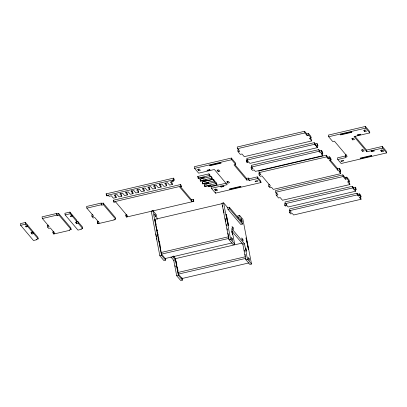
<?xml version="1.0" encoding="UTF-8"?>
<svg xmlns="http://www.w3.org/2000/svg" width="407" height="407" viewBox="0 0 407 407"><rect width="100%" height="100%" fill="white"/><g stroke="black" fill="none" stroke-linecap="round" stroke-linejoin="round"><path stroke-width="0.61" d="M238.064 151.719L240.313 154.385L241.997 153.994L244.246 156.659L311.66 140.934L309.412 138.268L311.096 137.876L308.852 135.21L307.163 135.602L306.847 133.944L304.599 131.283L237.184 147.008L237.505 148.662L239.754 151.328L238.064 151.719L237.749 150.066L238.873 149.801M237.505 148.662L304.919 132.936L307.163 135.602M306.847 133.944L308.531 133.552L310.78 136.218L311.096 137.876M345.884 155.886L337.459 157.85L337.774 159.508L341.147 163.507L386.65 152.89L382.605 148.092L366.875 151.76L354.07 136.569L369.8 132.901L369.48 131.247L365.435 126.45L328.357 135.099L328.678 136.752L332.723 141.55L334.406 141.158L347.212 156.349L345.528 156.741L345.212 155.087L346.332 154.823M211.452 188.349L215.496 193.147L261.004 182.534L257.631 178.536L249.206 180.499L248.529 179.701L246.846 180.092L234.04 164.901L235.724 164.509L235.404 162.856L231.359 158.058L194.281 166.707L194.602 168.361L198.647 173.158L214.377 169.49L227.182 184.681L211.452 188.349L211.136 186.696L226.261 183.165M328.678 136.752L365.756 128.103L369.8 132.901M194.602 168.361L231.68 159.712L235.724 164.509M246.54 161.777L247.105 162.439L248.789 162.047L249.913 163.38L317.328 147.655L316.203 146.322L317.887 145.93L317.328 145.263L315.639 145.655L315.323 144.002L314.199 142.669L246.784 158.394L247.105 160.048L248.229 161.381L246.54 161.777L246.225 160.119L247.349 159.859M364.743 131.69L366.427 131.293L365.303 129.965L363.619 130.357L364.743 131.69L364.423 130.031M198.647 170.767L200.33 170.375L199.211 169.042L197.522 169.434L198.647 170.767L198.326 169.114M315.323 144.002L317.007 143.605L317.567 144.271L317.887 145.93M247.105 160.048L314.514 144.322L315.639 145.655M106.11 193.869L173.519 178.144L173.86 178.541L174.176 180.199L172.492 180.591L173.168 181.39L170.355 182.046L172.38 184.442L169.571 185.099L167.547 182.702L164.738 183.353L166.763 185.755L163.955 186.411L161.93 184.01L159.122 184.666L161.141 187.067L158.333 187.719L156.313 185.322L153.505 185.979L155.525 188.375L152.717 189.031L150.697 186.63L147.889 187.286L149.908 189.687L147.1 190.344L145.075 187.942L142.267 188.599L144.292 190.995L141.483 191.651L139.459 189.255L136.65 189.906L138.675 192.308L135.867 192.964L133.842 190.562L131.034 191.219L133.053 193.62L130.245 194.271L128.225 191.875L125.417 192.531L127.437 194.928L124.628 195.584L122.609 193.183L119.8 193.839L121.82 196.24L119.012 196.896L116.987 194.495L114.179 195.151L116.204 197.548L113.395 198.204L111.37 195.808L109.122 196.332L108.45 195.533L106.766 195.925L106.11 193.869L106.446 194.266M106.425 195.523L173.84 179.797L174.176 180.199M352.833 139.891L354.517 139.494L353.393 138.161L351.709 138.558L352.833 139.891L352.513 138.232M218.198 171.627L219.882 171.235L218.757 169.902L217.073 170.294L218.198 171.627L217.877 169.973M201.857 178.698L201.521 178.297L204.329 177.64L203.993 177.243L198.372 178.551L197.716 176.496L208.954 173.875L209.966 175.076L210.282 176.73L209.274 175.529L208.954 173.875M251.343 168.997L252.467 170.33L254.151 169.933L255.387 171.398L322.802 155.672L321.113 153.673L322.802 153.281L321.678 151.948L319.994 152.34L319.673 150.687L318.773 149.618L251.363 165.349L251.679 167.002L253.027 168.6L251.343 168.997L251.022 167.338L252.147 167.079M198.036 178.154L209.274 175.529M319.673 150.687L321.357 150.295L322.481 151.628L322.802 153.281M251.679 167.002L319.093 151.277L319.994 152.34M203.703 180.967L204.039 181.369L212.464 179.401L212.149 177.747L211.136 176.546L199.903 179.166L200.559 181.222L206.176 179.914L206.512 180.311L203.703 180.967L203.49 179.863M53.958 231.787L52.834 232.046L53.49 234.101L69.78 230.301L69.444 229.899L71.128 229.507L58.995 215.115L57.311 215.512L56.654 213.456L42.048 216.86L42.369 218.518L49.222 226.648L47.538 227.04L47.217 225.381L48.341 225.122M98.458 221.403L97.334 221.667L97.99 223.723L114.281 219.917L113.945 219.521L115.629 219.129L103.495 204.736L101.811 205.128L101.155 203.073L86.549 206.481L86.869 208.135L93.722 216.265L92.038 216.656L91.717 215.003L92.842 214.738M126.063 216.692L127.747 216.3L115.613 201.908L113.929 202.299L113.273 200.244L180.683 184.519L181.339 186.574L179.655 186.966L191.789 201.358L193.473 200.966L193.808 201.368L126.399 217.094L125.743 215.038L126.867 214.774M56.99 213.853L58.679 213.461L70.813 227.854L71.128 229.507M101.491 203.475L103.18 203.078L115.313 217.47L115.629 219.129M200.219 180.825L211.457 178.2L212.464 179.401M32.016 233.984L30.891 232.651L32.575 232.26L27.747 226.526L26.063 226.923L25.722 226.521L27.411 226.129L27.091 224.471L25.407 222.471L20.35 223.652L20.671 225.31L33.476 240.501L36.849 239.713L36.508 239.316L38.197 238.919L37.876 237.266L33.384 231.934L31.695 232.331L32.016 233.984L33.7 233.593L38.197 238.919M42.369 218.518L56.975 215.11L57.311 215.512M76.516 223.601L75.392 222.268L77.076 221.876L72.248 216.148L70.564 216.539L70.223 216.142L71.912 215.746L71.591 214.092L69.907 212.093L64.85 213.273L65.171 214.927L77.976 230.118L81.349 229.334L81.008 228.932L82.697 228.541L82.377 226.882L77.885 221.556L76.195 221.947L76.516 223.601L78.2 223.209L82.697 228.541M86.869 208.135L101.475 204.726L101.811 205.128M113.594 201.903L181.003 186.177L181.339 186.574M206.364 184.076L206.028 183.679L208.837 183.023L208.501 182.621L202.884 183.933L202.228 181.878L213.461 179.258L214.474 180.454L214.794 182.112L213.782 180.912L213.461 179.258M20.671 225.31L25.722 224.13L27.411 226.129M65.171 214.927L70.223 213.746L71.912 215.746M202.549 183.532L213.782 180.912M269.622 184.539L268.498 184.798L268.818 186.457L269.943 187.79L271.627 187.393L273.311 189.392L340.725 173.667L339.036 171.668L340.725 171.276L339.601 169.943L337.917 170.335L329.375 160.205L331.064 159.814L329.94 158.481L328.256 158.872L327.935 157.219L326.251 155.22L258.837 170.945L259.157 172.604L260.841 174.603L259.157 174.995L258.837 173.336L259.961 173.077M215.649 181.929L204.411 184.549L204.731 186.203L205.067 186.604L210.684 185.292L211.019 185.694L208.211 186.35L208.552 186.747L216.977 184.783L216.656 183.125L215.649 181.929L215.964 183.582L216.977 184.783M259.157 172.604L326.567 156.878L328.256 158.872M327.935 157.219L329.619 156.827L330.743 158.16L331.064 159.814M204.731 186.203L215.964 183.582M354.95 136.34L366.559 150.107L382.285 146.439L386.329 151.236L386.65 152.89M362.495 151.348L364.179 150.956L363.054 149.623L361.37 150.015L362.495 151.348L362.174 149.695M234.92 164.672L246.525 178.439L248.214 178.047L248.886 178.846L249.206 180.499M227.859 183.089L229.543 182.697L228.419 181.364L226.735 181.756L227.859 183.089L227.538 181.436M248.886 178.846L257.31 176.877L260.683 180.876L261.004 182.534M337.774 159.508L346.204 157.54L345.528 156.741M371.484 151.643L374.292 150.992L373.957 150.59L371.143 151.246L371.484 151.643L371.27 150.539M221.118 187.052L223.926 186.396L223.591 185.999L220.777 186.655L221.118 187.052L220.904 185.948M383.282 151.287L382.158 149.954L380.469 150.346L381.593 151.679L383.282 151.287L383.068 150.183M217.185 190.364L216.061 189.031L214.377 189.423L215.496 190.756L217.185 190.364L216.972 189.26M180.55 186.752L191.468 199.705L193.157 199.313L193.808 201.368M53.154 233.699L54.838 233.308L50.346 227.976L48.657 228.373L47.538 227.04M97.655 223.321L99.339 222.929L94.846 217.597L93.157 217.989L92.038 216.656M151.796 210.933L152.92 210.668L156.288 214.667L157.199 219.398M329.874 159.519L337.596 168.681L339.28 168.284L340.405 169.617L340.725 171.276M268.818 186.457L270.502 186.06L261.966 175.936L260.282 176.328L259.157 174.995M276.292 195.319L278.541 197.985L280.225 197.593L282.473 200.259L349.883 184.534L347.639 181.868L349.323 181.476L347.074 178.81L345.39 179.202L345.07 177.549L342.826 174.883L275.412 190.608L275.732 192.262L277.976 194.928L276.292 195.319L275.971 193.666L277.096 193.401M227.096 207.758L229.339 207.234L242.15 222.425L242.465 224.079L240.781 224.476L227.976 209.279L227.655 207.626L223.611 202.828L221.927 203.22L228.943 239.647L232.982 244.444L234.671 244.052L231.695 228.597L244.5 243.788L247.476 259.244L251.521 264.041L249.837 264.433L245.792 259.635L242.816 244.185L231.608 230.891M232.046 242.933L165.252 258.516L161.548 254.116L154.848 219.348L222.263 203.622M275.732 192.262L343.142 176.536L345.39 179.202M345.07 177.549L346.759 177.152L349.002 179.818L349.323 181.476M227.976 209.279L229.66 208.888L242.465 224.079M284.768 205.377L285.327 206.044L287.016 205.647L288.141 206.98L355.55 191.254L354.426 189.921L356.115 189.53L355.55 188.863L353.866 189.255L353.546 187.602L352.421 186.269L285.012 201.994L285.327 203.648L286.452 204.98L284.768 205.377L284.447 203.719L285.572 203.459M353.546 187.602L355.23 187.205L355.794 187.871L356.115 189.53M285.327 203.648L352.742 187.922L353.866 189.255M251.521 264.041L242.913 219.337L239.545 215.339L237.856 215.73L238.314 218.096M289.57 212.596L290.69 213.929L292.379 213.533L293.615 214.998L361.024 199.272L359.34 197.273L361.024 196.881L359.9 195.548L358.216 195.94L357.895 194.287L357 193.218L289.586 208.949L289.906 210.602L291.254 212.2L289.57 212.596L289.25 210.938L290.374 210.678M357.895 194.287L359.584 193.895L360.709 195.228L361.024 196.881M289.906 210.602L357.321 194.877L358.216 195.94M161.228 252.462L228.637 236.737M161.548 254.116L228.958 238.39L228.744 237.286M159.844 255.764L161.528 255.372L165.573 260.17L163.889 260.561L159.844 255.764L151.236 211.065M228.943 239.647L230.627 239.255L234.671 244.052M242.216 243.071L175.422 258.654L178.398 274.104L182.107 278.505L248.901 262.922M173.718 260.302L175.402 259.91L178.378 275.361L182.422 280.158L180.739 280.55L176.694 275.753L173.718 260.302L170.915 256.98M242.816 244.185L244.5 243.788M245.492 256.725L178.078 272.451L178.414 272.848M178.398 274.104L245.808 258.379M176.694 275.753L178.378 275.361M245.792 259.635L247.476 259.244M339.733 171.21L340.405 172.013L340.725 173.667M348.066 181.1L349.567 182.875L349.883 184.534M360.032 196.82L360.709 197.619L361.024 199.272M310.215 137.942L311.34 139.275L311.66 140.934M321.805 153.22L322.481 154.019L322.802 155.672M197.716 176.496L198.056 176.897M202.228 181.878L202.564 182.275M171.25 181.827L172.059 182.789L172.38 184.442M165.634 183.14L166.443 184.101L166.763 185.755M159.61 183.969L160.826 185.409L161.141 187.067M153.994 185.282L155.209 186.721L155.525 188.375M148.779 187.072L149.588 188.029L149.908 189.687M143.162 188.38L143.971 189.341L144.292 190.995M137.546 189.693L138.355 190.654L138.675 192.308M131.522 190.522L132.738 191.962L133.053 193.62M154.848 219.348L155.662 222.202M125.905 191.834L127.121 193.274L127.437 194.928M156.975 230.387L157.316 230.784L157.077 229.558M120.691 193.625L121.5 194.582L121.82 196.24M173.326 256.166L175.758 259.05M172.604 256.588L175.402 259.91M159.101 241.422L159.437 241.824M176.485 264.174L176.821 264.57L176.231 261.508M177.014 266.931L177.355 267.333M115.074 194.933L115.883 195.894L116.204 197.548M113.273 200.244L113.609 200.646M125.743 215.038L126.078 215.435M97.334 221.667L97.99 223.723M52.834 232.046L53.169 232.448M382.285 146.439L382.605 148.092M381.278 150.02L381.593 151.679M365.435 126.45L365.756 128.103M366.559 150.107L366.875 151.76M359.584 193.895L359.9 195.548M357 193.218L357.321 194.877M355.23 187.205L355.55 188.863M355.23 189.601L355.55 191.254M352.421 186.269L352.742 187.922M346.759 177.152L347.074 178.81M342.826 174.883L343.142 176.536M339.28 168.284L339.601 169.943M337.596 168.681L337.917 170.335M329.619 156.827L329.94 158.481M326.251 155.22L326.567 156.878M321.357 150.295L321.678 151.948M318.773 149.618L319.093 151.277M317.007 143.605L317.328 145.263M317.007 146.001L317.328 147.655M314.199 142.669L314.514 144.322M308.531 133.552L308.852 135.21M304.599 131.283L304.919 132.936M286.243 203.876L286.452 204.98M257.31 176.877L257.631 178.536M246.784 160.785L247.105 162.439M248.214 178.047L248.529 179.701M246.525 178.439L246.846 180.092M231.359 158.058L231.68 159.712M239.545 215.339L240.568 220.66M244.215 250.102L244.429 251.205M245.019 254.268L245.253 255.499M229.339 207.234L229.66 208.888M223.611 202.828L230.627 239.255M222.619 205.464L222.853 206.69M223.443 209.753L224.033 212.82M225.096 218.34L225.687 221.403M226.277 224.471L226.516 225.697M227.106 228.765L227.34 229.991M227.93 233.053L228.52 236.121M215.181 189.102L215.496 190.756M215.288 192.043L215.496 193.147M211.136 176.546L211.457 178.2M208.338 185.643L208.552 186.747M204.746 184.946L205.067 186.604M202.671 182.829L202.884 183.933M200.239 179.568L200.559 181.222M198.163 177.447L198.372 178.551M193.157 199.313L193.473 200.966M191.468 199.705L191.789 201.358M180.683 184.519L181.003 186.177M173.519 178.144L173.84 179.797M172.955 180.286L173.168 181.39M181.949 277.691L182.422 280.158M177.472 267.943L178.062 271.011M173.86 255.952L174.074 257.056M175.01 265.669L175.224 266.773M165.217 258.313L165.573 260.17M155.896 223.428L156.13 224.654M157.906 233.852L158.14 235.078M158.73 238.146L158.964 239.372M159.559 242.435L160.149 245.502M160.383 246.728L160.617 247.955M152.92 210.668L161.528 255.372M155.881 233.847L156.471 236.91M156.71 238.136L156.944 239.362M126.185 215.99L126.399 217.094M103.18 203.078L103.495 204.736M101.155 203.073L101.475 204.726M77.885 221.556L78.2 223.209M77.076 221.876L76.76 220.223L71.927 214.489L72.248 216.148M69.907 212.093L70.223 213.746M58.679 213.461L58.995 215.115M56.654 213.456L56.975 215.11M33.384 231.934L33.7 233.593M32.575 232.26L32.26 230.601L27.427 224.873L27.747 226.526M25.407 222.471L25.722 224.13M25.85 225.819L26.063 226.923M154.767 214.067L155.464 216.85L154.767 214.067M241.387 218.737L242.089 221.515L241.387 218.737M351.485 131.909L340.252 134.534L340.588 134.931L351.821 132.311L351.485 131.909M220.782 162.734L209.544 165.354L209.885 165.756L221.118 163.131L220.782 162.734M360.134 134.198L357.326 134.854L357.667 135.251L360.475 134.6L360.134 134.198M209.768 169.607L206.96 170.263L207.3 170.66L210.109 170.009L209.768 169.607M371.372 155.499L360.134 158.12L360.47 158.521L371.708 155.896L371.372 155.499M240.664 186.32L229.431 188.94L229.767 189.341L241.005 186.721L240.664 186.32M226.409 214.667L226.073 214.265L228.536 225.702L226.409 214.667M246.296 238.253L245.96 237.851L248.423 249.293L246.296 238.253M233.191 227.818L232.066 226.485L232.387 228.139L233.511 229.472L233.191 227.818M242.852 239.28L241.727 237.947L242.048 239.601L243.172 240.934L242.852 239.28M232.102 232.061L231.766 231.659L232.631 234.819L232.102 232.061M245.92 248.453L245.584 248.051L246.449 251.211L245.92 248.453M232.346 238.741L231.222 237.408L231.542 239.062L232.667 240.395L232.346 238.741M249.201 258.73L248.077 257.397L248.392 259.05L249.516 260.383L249.201 258.73M341.478 161.32A1.455 0.387 -10.9 0 0 343.701 160.623A1.455 0.387 -10.9 0 0 341.636 160.612A1.455 0.387 -10.9 0 0 341.478 161.32M255.713 181.654A1.455 0.387 -10.9 0 0 257.936 180.957A1.455 0.387 -10.9 0 0 255.871 180.952A1.455 0.387 -10.9 0 0 255.713 181.654"/></g></svg>
